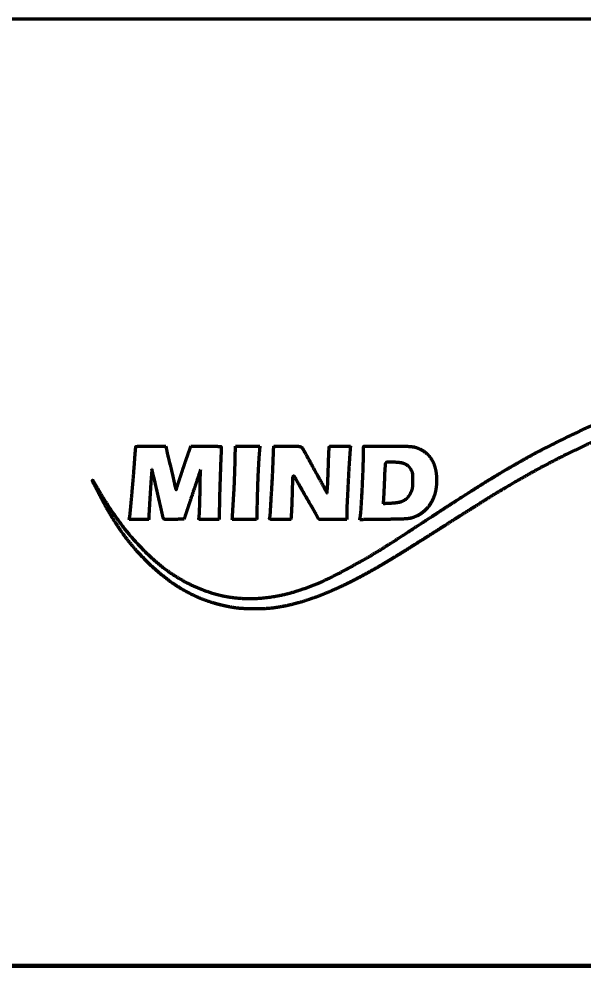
# Model space of a CAD drawing. Header units: inches. Extents: x -3077 to 7201, y 316 to 5463.
# Drawn here: x 3198 to 3266.6, y 2297.8 to 2412.9 of the extents above; entities that cross this region are included whole.
import ezdxf

# ---------------------------------------------------------------- set-up
doc = ezdxf.new("R2010")
doc.units = ezdxf.units.IN

msp = doc.modelspace()

# ---------------------------------------------------------------- linework, layer by layer
at = {"linetype": 'Continuous', "lineweight": 70}
for p, q in [((3048.85, 2412.86), (3482.85, 2412.86)), ((2990.85, 2297.76), (3540.85, 2297.76)), ((2991.35, 2297.86), (3540.35, 2297.86))]:
    msp.add_line(p, q, dxfattribs=at)
for points, weights, degree, knots in [([(3326.51, 2365.9), (3326.45, 2365.91), (3326.39, 2365.92), (3326.07, 2365.99), (3325.81, 2366.05), (3324.81, 2366.22), (3324.07, 2366.34), (3322.59, 2366.58), (3321.84, 2366.71), (3320.53, 2366.91), (3319.97, 2367), (3317.62, 2367.34), (3315.83, 2367.56), (3312.28, 2367.94), (3310.53, 2368.09), (3307.1, 2368.3), (3305.43, 2368.37), (3302.19, 2368.43), (3300.63, 2368.42), (3296.84, 2368.28), (3294.62, 2368.14), (3290.36, 2367.73), (3288.33, 2367.46), (3284.34, 2366.78), (3282.4, 2366.37), (3278.5, 2365.38), (3276.55, 2364.81), (3273.76, 2363.88), (3272.9, 2363.58), (3271.23, 2362.96), (3270.42, 2362.64), (3268.8, 2361.97), (3267.99, 2361.61), (3266.32, 2360.85), (3265.46, 2360.43), (3263.5, 2359.46), (3262.41, 2358.9), (3260.28, 2357.76), (3259.24, 2357.17), (3256.98, 2355.85), (3255.75, 2355.11), (3252.81, 2353.27), (3251.09, 2352.18), (3248.01, 2350.22), (3246.65, 2349.36), (3244.43, 2347.96), (3243.56, 2347.43), (3242, 2346.49), (3241.32, 2346.1), (3239.95, 2345.33), (3239.27, 2344.97), (3237.75, 2344.18), (3236.9, 2343.78), (3235.24, 2343.05), (3234.43, 2342.73), (3232.84, 2342.18), (3232.06, 2341.94), (3230.55, 2341.55), (3229.81, 2341.41), (3228.69, 2341.24), (3228.31, 2341.21), (3227.47, 2341.16), (3227.01, 2341.15), (3226.09, 2341.15), (3225.63, 2341.17), (3224.82, 2341.21), (3224.46, 2341.25), (3223.12, 2341.46), (3222.15, 2341.69), (3221.19, 2342), (3220.26, 2342.31), (3219.36, 2342.69), (3218.49, 2343.15), (3217.6, 2343.62), (3216.76, 2344.16), (3215.1, 2345.42), (3214.28, 2346.13), (3213.09, 2347.32), (3212.67, 2347.77), (3211.88, 2348.64), (3211.52, 2349.08), (3210.81, 2349.99), (3210.47, 2350.46), (3209.78, 2351.5), (3209.42, 2352.05), (3208.88, 2352.95), (3208.68, 2353.29), (3208.23, 2354.12), (3207.97, 2354.61), (3207.44, 2355.63), (3207.16, 2356.17), (3206.89, 2356.7), (3206.87, 2356.74), (3206.88, 2356.78), (3206.9, 2356.8), (3206.91, 2356.81), (3206.92, 2356.81), (3206.93, 2356.8), (3206.98, 2356.71), (3207.04, 2356.62), (3207.15, 2356.43), (3207.22, 2356.33), (3207.35, 2356.1), (3207.42, 2355.97), (3208.15, 2354.68), (3208.87, 2353.54), (3210.37, 2351.4), (3211.16, 2350.4), (3212.8, 2348.57), (3213.64, 2347.74), (3215.34, 2346.25), (3216.21, 2345.61), (3217.58, 2344.76), (3218.04, 2344.5), (3219, 2344.02), (3219.49, 2343.8), (3220.48, 2343.4), (3220.98, 2343.22), (3221.95, 2342.93), (3222.43, 2342.81), (3222.91, 2342.71), (3224.27, 2342.45), (3225.65, 2342.36), (3227.03, 2342.45), (3228.47, 2342.54), (3229.88, 2342.79), (3231.26, 2343.2), (3232.9, 2343.68), (3234.48, 2344.3), (3237.96, 2346.06), (3239.87, 2347.12), (3242.09, 2348.48), (3242.43, 2348.7), (3243.19, 2349.18), (3243.6, 2349.44), (3244.63, 2350.11), (3245.25, 2350.52), (3247.07, 2351.7), (3248.26, 2352.48), (3250.51, 2353.95), (3251.58, 2354.64), (3253.53, 2355.88), (3254.41, 2356.44), (3256.11, 2357.48), (3256.93, 2357.96), (3258.57, 2358.92), (3259.41, 2359.39), (3260.77, 2360.14), (3261.31, 2360.42), (3262.56, 2361.06), (3263.29, 2361.42), (3264.73, 2362.13), (3265.45, 2362.48), (3266.69, 2363.06), (3267.22, 2363.3), (3269.94, 2364.46), (3272.18, 2365.29), (3276.72, 2366.73), (3279.01, 2367.34), (3283.7, 2368.35), (3286.09, 2368.75), (3291.05, 2369.35), (3293.6, 2369.55), (3296.77, 2369.68), (3297.37, 2369.69), (3298.92, 2369.68), (3299.87, 2369.66), (3301.77, 2369.62), (3302.73, 2369.59), (3304.37, 2369.53), (3305.06, 2369.5), (3305.74, 2369.45)], [0.500028842012, 0.500028842012, 0.500028842012, 0.49990993454, 0.49990993454, 0.500028206926, 0.500028206926, 0.500027327896, 0.500027327896, 0.500020306907, 0.500020306907, 0.49996674968, 0.49996674968, 0.499954897266, 0.499954897266, 0.499947872216, 0.499947872216, 0.499905551037, 0.499905551037, 0.499883055807, 0.499883055807, 0.499792231719, 0.499792231719, 0.499773940632, 0.499773940632, 0.499803958143, 0.499803958143, 0.499983511469, 0.499983511469, 0.499967570397, 0.499967570397, 0.499969836855, 0.499969836855, 0.49999224639, 0.49999224639, 0.499982937989, 0.499982937989, 0.499973806451, 0.499973806451, 0.499996723387, 0.499996723387, 0.500024715037, 0.500024715037, 0.500027453769, 0.500027453769, 0.500010452456, 0.500010452456, 0.499988344513, 0.499988344513, 0.499984734416, 0.499984734416, 0.499859741035, 0.499859741035, 0.499772165641, 0.499772165641, 0.499731419008, 0.499731419008, 0.499559423038, 0.499559423038, 0.499666780446, 0.499666780446, 0.499918789299, 0.499918789299, 0.499918892039, 0.499918892039, 0.499564850303, 0.499564850303, 0.498972995834, 0.498972995834, 0.500028842012, 0.498832867725, 0.498832867725, 0.500028842012, 0.498906283356, 0.498906283356, 0.499287120527, 0.499287120527, 0.499893163609, 0.499893163609, 0.499822434289, 0.499822434289, 0.499836242554, 0.499836242554, 0.499934379805, 0.499934379805, 0.499935455777, 0.499935455777, 0.500016243918, 0.500016243918, 0.500028611503, 0.500028611503, 0.500028842012, 0.435794288113, 0.435794288113, 0.500028842012, 0.374186246908, 0.374186246908, 0.500028842012, 0.500027229907, 0.500027229907, 0.500003945292, 0.500003945292, 0.500020163182, 0.500020163182, 0.499624081461, 0.499624081461, 0.499467725914, 0.499467725914, 0.499381762254, 0.499381762254, 0.498914889926, 0.498914889926, 0.499697758003, 0.499697758003, 0.499738051905, 0.499738051905, 0.499725706688, 0.499725706688, 0.499560729865, 0.499560729865, 0.500028842012, 0.49736967995, 0.49736967995, 0.500028842012, 0.497925029837, 0.497925029837, 0.500028842012, 0.498691632887, 0.498691632887, 0.499724398278, 0.499724398278, 0.500020473069, 0.500020473069, 0.500025999044, 0.500025999044, 0.500028065808, 0.500028065808, 0.500028820171, 0.500028820171, 0.500023637462, 0.500023637462, 0.500012762859, 0.500012762859, 0.500008128477, 0.500008128477, 0.500009221042, 0.500009221042, 0.499979547613, 0.499979547613, 0.500019764212, 0.500019764212, 0.500019920975, 0.500019920975, 0.499967173544, 0.499967173544, 0.499663762533, 0.499663762533, 0.499645871572, 0.499645871572, 0.499666159219, 0.499666159219, 0.499766988665, 0.499766988665, 0.499932337733, 0.499932337733, 0.500021256909, 0.500021256909, 0.500020660968, 0.500020660968, 0.499971666204, 0.499971666204, 0.500028842012], 3, [0, 0, 0, 0, 0.000858, 0.000858, 0.004871, 0.004871, 0.015909, 0.015909, 0.027164, 0.027164, 0.035539, 0.035539, 0.062379, 0.062379, 0.088446, 0.088446, 0.113283, 0.113283, 0.136431, 0.136431, 0.169412, 0.169412, 0.199818, 0.199818, 0.229241, 0.229241, 0.259272, 0.259272, 0.27279, 0.27279, 0.285643, 0.285643, 0.298702, 0.298702, 0.312844, 0.312844, 0.330996, 0.330996, 0.348605, 0.348605, 0.369756, 0.369756, 0.399898, 0.399898, 0.423682, 0.423682, 0.438788, 0.438788, 0.450448, 0.450448, 0.461942, 0.461942, 0.475773, 0.475773, 0.488668, 0.488668, 0.500645, 0.500645, 0.511735, 0.511735, 0.517321, 0.517321, 0.524148, 0.524148, 0.530887, 0.530887, 0.536162, 0.536162, 0.550852, 0.550852, 0.550852, 0.565207, 0.565207, 0.565207, 0.579922, 0.579922, 0.595663, 0.595663, 0.604555, 0.604555, 0.612842, 0.612842, 0.621358, 0.621358, 0.63095, 0.63095, 0.636663, 0.636663, 0.644732, 0.644732, 0.653504, 0.653504, 0.653504, 0.654001, 0.654001, 0.654001, 0.654094, 0.654094, 0.654094, 0.655086, 0.655086, 0.656243, 0.656243, 0.657623, 0.657623, 0.670374, 0.670374, 0.682437, 0.682437, 0.693641, 0.693641, 0.703853, 0.703853, 0.708852, 0.708852, 0.713958, 0.713958, 0.718939, 0.718939, 0.723569, 0.723569, 0.723569, 0.736538, 0.736538, 0.736538, 0.749961, 0.749961, 0.749961, 0.765836, 0.765836, 0.786217, 0.786217, 0.790004, 0.790004, 0.794547, 0.794547, 0.80146, 0.80146, 0.814708, 0.814708, 0.826489, 0.826489, 0.836231, 0.836231, 0.845042, 0.845042, 0.853933, 0.853933, 0.859558, 0.859558, 0.867067, 0.867067, 0.874508, 0.874508, 0.879844, 0.879844, 0.902046, 0.902046, 0.924054, 0.924054, 0.946594, 0.946594, 0.970379, 0.970379, 0.975983, 0.975983, 0.984738, 0.984738, 0.993634, 0.993634, 1, 1, 1, 1]), ([(3211.35, 2352.02), (3211.36, 2352.09), (3211.38, 2352.16), (3211.39, 2352.22), (3211.43, 2352.43), (3211.45, 2352.56), (3211.46, 2352.7), (3211.53, 2353.39), (3211.58, 2353.95), (3211.63, 2354.52), (3211.73, 2355.64), (3211.78, 2356.2), (3211.83, 2356.76), (3211.91, 2357.76), (3211.94, 2358.19), (3211.98, 2358.63), (3212.02, 2359.24), (3212.03, 2359.41), (3212.04, 2359.58), (3212.07, 2359.89), (3212.08, 2360.04), (3212.09, 2360.19), (3212.12, 2360.46), (3212.13, 2360.59), (3212.14, 2360.71), (3212.15, 2360.84), (3212.15, 2360.86), (3212.15, 2360.87), (3212.16, 2360.88), (3212.16, 2360.89), (3212.17, 2360.9), (3212.18, 2360.91), (3212.19, 2360.91), (3212.2, 2360.91), (3212.33, 2360.92), (3212.46, 2360.92), (3212.59, 2360.92), (3212.86, 2360.93), (3213.01, 2360.93), (3213.16, 2360.94), (3213.48, 2360.94), (3213.65, 2360.94), (3213.83, 2360.94), (3214.45, 2360.94), (3214.9, 2360.94), (3215.35, 2360.94), (3215.8, 2360.93)], [0.50001550688, 0.50001550688, 0.50001550688, 0.50001550688, 0.499772670414, 0.499691724925, 0.499772670414, 0.500015281082, 0.500015205815, 0.500015281082, 0.500014369816, 0.500013990794, 0.500014369816, 0.500010434662, 0.500008743923, 0.500010434662, 0.500014209183, 0.500013776617, 0.500014209183, 0.500012235118, 0.500011144531, 0.500012235118, 0.500015347263, 0.500015294057, 0.500015347263, 0.50001550688, 0.493310514693, 0.491075517298, 0.493310514693, 0.50001550688, 0.470245625285, 0.460322331419, 0.470245625285, 0.50001550688, 0.500014956664, 0.500014773258, 0.500014956664, 0.500004348695, 0.5000006293, 0.500004348695, 0.500011255257, 0.500009838049, 0.500011255257, 0.50001550688, 0.50001550688, 0.50001550688, 0.50001550688], 4, [0, 0, 0, 0, 0, 0.022755, 0.022755, 0.022755, 0.067055, 0.067055, 0.067055, 0.250447, 0.250447, 0.250447, 0.43383, 0.43383, 0.43383, 0.57604, 0.57604, 0.57604, 0.631674, 0.631674, 0.631674, 0.679303, 0.679303, 0.679303, 0.721083, 0.721083, 0.721083, 0.721083, 0.725152, 0.725152, 0.725152, 0.725152, 0.728785, 0.728785, 0.728785, 0.728785, 0.767569, 0.767569, 0.767569, 0.811991, 0.811991, 0.811991, 0.864231, 0.864231, 0.864231, 1, 1, 1, 1, 1]), ([(3215.94, 2360.22), (3215.96, 2360.14), (3215.97, 2360.06), (3215.99, 2359.98), (3216.03, 2359.8), (3216.05, 2359.71), (3216.08, 2359.61), (3216.12, 2359.42), (3216.15, 2359.33), (3216.17, 2359.24), (3216.21, 2359.06), (3216.23, 2358.99), (3216.25, 2358.91), (3216.3, 2358.74), (3216.32, 2358.66), (3216.35, 2358.57), (3216.4, 2358.35), (3216.43, 2358.22), (3216.46, 2358.1), (3216.52, 2357.82), (3216.56, 2357.68), (3216.59, 2357.54), (3216.65, 2357.26), (3216.68, 2357.12), (3216.71, 2356.98), (3216.77, 2356.72), (3216.79, 2356.59), (3216.82, 2356.47), (3216.87, 2356.25), (3216.9, 2356.15), (3216.92, 2356.05), (3216.97, 2355.88), (3216.99, 2355.8), (3217.01, 2355.73), (3217.04, 2355.65), (3217.04, 2355.65), (3217.04, 2355.65), (3217.05, 2355.65), (3217.06, 2355.65), (3217.06, 2355.65), (3217.07, 2355.68), (3217.08, 2355.7), (3217.09, 2355.73), (3217.12, 2355.84), (3217.16, 2355.94), (3217.19, 2356.04), (3217.26, 2356.24), (3217.29, 2356.36), (3217.33, 2356.47), (3217.41, 2356.71), (3217.45, 2356.84), (3217.49, 2356.97), (3217.58, 2357.24), (3217.63, 2357.39), (3217.68, 2357.54), (3217.79, 2357.87), (3217.84, 2358.04), (3217.9, 2358.22), (3218.02, 2358.57), (3218.08, 2358.75), (3218.14, 2358.92), (3218.25, 2359.24), (3218.3, 2359.39), (3218.35, 2359.53), (3218.51, 2359.99), (3218.62, 2360.31), (3218.73, 2360.63), (3218.84, 2360.95)], [0.50001550688, 0.5, 0.49999483104, 0.5, 0.500009872045, 0.500007993766, 0.500009872045, 0.500009858609, 0.500007975851, 0.500009858609, 0.499998237377, 0.499992480876, 0.499998237377, 0.499983395849, 0.499972692172, 0.499983395849, 0.500012048347, 0.500010895503, 0.500012048347, 0.500012074598, 0.500010930503, 0.500012074598, 0.500011123022, 0.500009661736, 0.500011123022, 0.500003619106, 0.499999656515, 0.500003619106, 0.499972199164, 0.499957763259, 0.499972199164, 0.499992638133, 0.499985015217, 0.499992638133, 0.50001550688, 0.487847922584, 0.50001550688, 0.50001550688, 0.487847922584, 0.50001550688, 0.50000276061, 0.499998511853, 0.50000276061, 0.50001549548, 0.500015491679, 0.50001549548, 0.500015461879, 0.500015446879, 0.500015461879, 0.500015485455, 0.500015478314, 0.500015485455, 0.500014122393, 0.500013660898, 0.500014122393, 0.500015011853, 0.500014846844, 0.500015011853, 0.500015010858, 0.500014845517, 0.500015010858, 0.500014010389, 0.500013511558, 0.500014010389, 0.50001550688, 0.50001550688, 0.50001550688, 0.50001550688], 4, [0, 0, 0, 0, 0, 0.031961, 0.031961, 0.031961, 0.069857, 0.069857, 0.069857, 0.107524, 0.107524, 0.107524, 0.138725, 0.138725, 0.138725, 0.173643, 0.173643, 0.173643, 0.225049, 0.225049, 0.225049, 0.282111, 0.282111, 0.282111, 0.336888, 0.336888, 0.336888, 0.38601, 0.38601, 0.38601, 0.42548, 0.42548, 0.42548, 0.455239, 0.455239, 0.455239, 0.456939, 0.456939, 0.456939, 0.45864, 0.45864, 0.45864, 0.467994, 0.467994, 0.467994, 0.507131, 0.507131, 0.507131, 0.553222, 0.553222, 0.553222, 0.605407, 0.605407, 0.605407, 0.666055, 0.666055, 0.666055, 0.738163, 0.738163, 0.738163, 0.809958, 0.809958, 0.809958, 0.869562, 0.869562, 0.869562, 1, 1, 1, 1, 1]), ([(3218.84, 2360.95), (3219.29, 2360.95), (3219.74, 2360.94), (3220.2, 2360.94), (3220.82, 2360.94), (3221, 2360.94), (3221.17, 2360.94), (3221.49, 2360.93), (3221.64, 2360.93), (3221.79, 2360.92), (3222.07, 2360.92), (3222.2, 2360.91), (3222.33, 2360.91), (3222.46, 2360.9), (3222.47, 2360.9), (3222.48, 2360.9), (3222.49, 2360.89), (3222.5, 2360.88), (3222.51, 2360.88), (3222.52, 2360.86), (3222.52, 2360.85), (3222.52, 2360.84), (3222.52, 2360.71), (3222.52, 2360.58), (3222.51, 2360.45), (3222.51, 2360.17), (3222.5, 2360.02), (3222.5, 2359.87), (3222.49, 2359.55), (3222.48, 2359.38), (3222.47, 2359.2), (3222.45, 2358.81), (3222.44, 2358.59), (3222.44, 2358.37), (3222.42, 2357.86), (3222.41, 2357.57), (3222.4, 2357.28), (3222.38, 2356.68), (3222.37, 2356.37), (3222.36, 2356.06), (3222.34, 2355.47), (3222.33, 2355.18), (3222.33, 2354.9), (3222.31, 2353.97), (3222.29, 2353.32), (3222.28, 2352.67), (3222.26, 2352.02)], [0.50001550688, 0.50001550688, 0.50001550688, 0.50001550688, 0.500012471157, 0.500011459249, 0.500012471157, 0.500007713408, 0.500005115584, 0.500007713408, 0.500015113484, 0.500014982352, 0.500015113484, 0.50001550688, 0.482556149882, 0.476736364216, 0.482556149882, 0.50001550688, 0.480162354565, 0.473544637126, 0.480162354565, 0.50001550688, 0.500015069755, 0.500014924046, 0.500015069755, 0.500006878904, 0.500004002912, 0.500006878904, 0.500012160515, 0.500011045059, 0.500012160515, 0.500011982284, 0.500010807418, 0.500011982284, 0.500014847909, 0.500014628252, 0.500014847909, 0.500014861613, 0.500014646524, 0.500014861613, 0.500014371323, 0.500013992804, 0.500014371323, 0.50001550688, 0.50001550688, 0.50001550688, 0.50001550688], 4, [0, 0, 0, 0, 0, 0.151965, 0.151965, 0.151965, 0.210513, 0.210513, 0.210513, 0.260484, 0.260484, 0.260484, 0.304194, 0.304194, 0.304194, 0.304194, 0.308324, 0.308324, 0.308324, 0.308324, 0.312269, 0.312269, 0.312269, 0.312269, 0.35276, 0.35276, 0.35276, 0.399074, 0.399074, 0.399074, 0.453375, 0.453375, 0.453375, 0.521631, 0.521631, 0.521631, 0.61251, 0.61251, 0.61251, 0.709195, 0.709195, 0.709195, 0.797165, 0.797165, 0.797165, 1, 1, 1, 1, 1]), ([(3223.87, 2352.02), (3223.89, 2352.35), (3223.91, 2352.68), (3223.94, 2353.17), (3223.95, 2353.32), (3223.97, 2353.68), (3223.98, 2353.88), (3224.01, 2354.28), (3224.02, 2354.49), (3224.04, 2354.87), (3224.06, 2355.05), (3224.08, 2355.44), (3224.09, 2355.65), (3224.12, 2356.16), (3224.13, 2356.46), (3224.15, 2357.09), (3224.17, 2357.42), (3224.19, 2358.07), (3224.2, 2358.39), (3224.22, 2359.45), (3224.24, 2360.2), (3224.26, 2360.95)], [0.500008148684, 0.500008148684, 0.500008148684, 0.500007937368, 0.500007937368, 0.50000809679, 0.50000809679, 0.500008097531, 0.500008097531, 0.500008038792, 0.500008038792, 0.499992583312, 0.499992583312, 0.500006311593, 0.500006311593, 0.500006335859, 0.500006335859, 0.500005719133, 0.500005719133, 0.500008148684, 0.500008148684, 0.500008148684], 3, [0, 0, 0, 0, 0.111452, 0.111452, 0.163949, 0.163949, 0.230581, 0.230581, 0.299685, 0.299685, 0.360491, 0.360491, 0.430302, 0.430302, 0.53136, 0.53136, 0.642838, 0.642838, 0.749012, 0.749012, 1, 1, 1, 1]), ([(3230.99, 2352.02), (3230.55, 2352.02), (3230.12, 2352.02), (3229.41, 2352.02), (3229.15, 2352.02), (3228.78, 2352.02), (3228.68, 2352.03), (3228.58, 2352.04), (3228.53, 2352.05), (3228.48, 2352.06), (3228.44, 2352.09), (3228.41, 2352.1), (3228.4, 2352.13), (3228.41, 2352.17), (3228.45, 2352.3), (3228.47, 2352.44), (3228.48, 2352.58), (3228.53, 2353.31), (3228.57, 2354.04), (3228.66, 2355.56), (3228.71, 2356.35), (3228.79, 2357.93), (3228.82, 2358.72), (3228.87, 2359.99), (3228.89, 2360.47), (3228.91, 2360.95)], [0.500367394724, 0.500367394724, 0.500367394724, 0.500363972079, 0.500363972079, 0.499888988543, 0.499888988543, 0.500367394724, 0.49345985879, 0.49345985879, 0.500367394724, 0.430424583385, 0.430424583385, 0.500367394724, 0.498569165342, 0.498569165342, 0.500367394724, 0.500366773452, 0.500366773452, 0.50036295045, 0.50036295045, 0.500362815127, 0.500362815127, 0.500367394724, 0.500367394724, 0.500367394724], 3, [0, 0, 0, 0, 0.130089, 0.130089, 0.208912, 0.208912, 0.239506, 0.239506, 0.239506, 0.253573, 0.253573, 0.253573, 0.262089, 0.262089, 0.262089, 0.297195, 0.297195, 0.297195, 0.481459, 0.481459, 0.68083, 0.68083, 0.879204, 0.879204, 1, 1, 1, 1]), ([(3228.91, 2360.95), (3229.46, 2360.94), (3230.01, 2360.94), (3230.93, 2360.94), (3231.29, 2360.93), (3231.78, 2360.93), (3231.9, 2360.92), (3232.02, 2360.91), (3232.09, 2360.9), (3232.16, 2360.88), (3232.22, 2360.85), (3232.27, 2360.82), (3232.32, 2360.78), (3232.36, 2360.73)], [0.500367394724, 0.500367394724, 0.500367394724, 0.500365538551, 0.500365538551, 0.4998991069, 0.4998991069, 0.500367394724, 0.495198117227, 0.495198117227, 0.500367394724, 0.490496433124, 0.490496433124, 0.500367394724], 3, [0, 0, 0, 0, 0.472076, 0.472076, 0.783943, 0.783943, 0.889803, 0.889803, 0.889803, 0.948312, 0.948312, 0.948312, 1, 1, 1, 1]), ([(3232.36, 2360.73), (3232.42, 2360.63), (3232.48, 2360.54), (3232.93, 2359.73), (3233.32, 2359.02), (3234.08, 2357.64), (3234.45, 2356.97), (3234.95, 2356.05), (3235.08, 2355.8), (3235.27, 2355.43), (3235.32, 2355.32), (3235.38, 2355.21)], [0.500367394724, 0.499877535092, 0.499877535092, 0.500367348226, 0.500367348226, 0.500367091651, 0.500367091651, 0.500320132776, 0.500320132776, 0.500367394724, 0.500367394724, 0.500367394724], 3, [0, 0, 0, 0, 0.05376, 0.05376, 0.441542, 0.441542, 0.803944, 0.803944, 0.94128, 0.94128, 1, 1, 1, 1]), ([(3235.38, 2355.21), (3235.4, 2355.42), (3235.41, 2355.63), (3235.44, 2355.95), (3235.45, 2356.07), (3235.47, 2356.38), (3235.47, 2356.59), (3235.49, 2357.02), (3235.5, 2357.25), (3235.52, 2357.72), (3235.53, 2357.96), (3235.54, 2358.43), (3235.55, 2358.66), (3235.56, 2359.12), (3235.57, 2359.35), (3235.59, 2359.76), (3235.59, 2359.95), (3235.61, 2360.24), (3235.61, 2360.34), (3235.64, 2360.61), (3235.65, 2360.78), (3235.67, 2360.95)], [0.500367394724, 0.500367394724, 0.500367394724, 0.500316599242, 0.500316599242, 0.500365029203, 0.500365029203, 0.500364818693, 0.500364818693, 0.500365046758, 0.500365046758, 0.500365760712, 0.500365760712, 0.500365302234, 0.500365302234, 0.500365658942, 0.500365658942, 0.500303940158, 0.500303940158, 0.500367394724, 0.500367394724, 0.500367394724], 3, [0, 0, 0, 0, 0.109387, 0.109387, 0.170158, 0.170158, 0.275301, 0.275301, 0.397053, 0.397053, 0.520694, 0.520694, 0.642819, 0.642819, 0.760015, 0.760015, 0.85964, 0.85964, 0.911319, 0.911319, 1, 1, 1, 1]), ([(3238.22, 2360.95), (3238.2, 2360.69), (3238.18, 2360.44), (3238.12, 2359.62), (3238.08, 2359.05), (3238, 2357.69), (3237.96, 2356.89), (3237.88, 2355.31), (3237.84, 2354.52), (3237.78, 2353.43), (3237.78, 2353.14), (3237.77, 2352.57), (3237.77, 2352.29), (3237.77, 2352.02)], [0.500367394724, 0.500367394724, 0.500367394724, 0.500358067926, 0.500358067926, 0.500366133384, 0.500366133384, 0.500366825123, 0.500366825123, 0.500274339556, 0.500274339556, 0.500367394724, 0.500367394724, 0.500367394724], 3, [0, 0, 0, 0, 0.085418, 0.085418, 0.27534, 0.27534, 0.543421, 0.543421, 0.8084, 0.8084, 0.907731, 0.907731, 1, 1, 1, 1]), ([(3239.36, 2352), (3239.38, 2352.11), (3239.4, 2352.22), (3239.47, 2352.67), (3239.5, 2353.01), (3239.57, 2354.17), (3239.62, 2354.99), (3239.7, 2356.64), (3239.74, 2357.47), (3239.79, 2358.86), (3239.8, 2359.42), (3239.8, 2360.1), (3239.81, 2360.21), (3239.81, 2360.42), (3239.81, 2360.52), (3239.82, 2360.71), (3239.82, 2360.79), (3239.83, 2360.88), (3239.83, 2360.89), (3239.83, 2360.9), (3239.84, 2360.91), (3239.85, 2360.92), (3239.86, 2360.92), (3239.87, 2360.93), (3240.16, 2360.93), (3240.44, 2360.93), (3241.03, 2360.94), (3241.35, 2360.94), (3242.04, 2360.94), (3242.41, 2360.94), (3243.31, 2360.94), (3243.84, 2360.94), (3244.66, 2360.93), (3244.94, 2360.93), (3245.41, 2360.91), (3245.59, 2360.89), (3245.77, 2360.87), (3245.9, 2360.86), (3246.02, 2360.84), (3246.13, 2360.8)], [0.503464115848, 0.503464115848, 0.503464115848, 0.503110179981, 0.503110179981, 0.503460496508, 0.503460496508, 0.503457652365, 0.503457652365, 0.503402680396, 0.503402680396, 0.503454960814, 0.503454960814, 0.503441503408, 0.503441503408, 0.503461728097, 0.503461728097, 0.503464115848, 0.480665740791, 0.480665740791, 0.503464115848, 0.478775294308, 0.478775294308, 0.503464115848, 0.503464089531, 0.503464089531, 0.503461785979, 0.503461785979, 0.503463246505, 0.503463246505, 0.503462408085, 0.503462408085, 0.503414240089, 0.503414240089, 0.503305674011, 0.503305674011, 0.503464115848, 0.501854451745, 0.501854451745, 0.503464115848], 3, [0, 0, 0, 0, 0.02245, 0.02245, 0.093076, 0.093076, 0.261031, 0.261031, 0.430809, 0.430809, 0.545614, 0.545614, 0.569216, 0.569216, 0.589494, 0.589494, 0.606953, 0.606953, 0.606953, 0.609367, 0.609367, 0.609367, 0.611794, 0.611794, 0.611794, 0.664092, 0.664092, 0.72269, 0.72269, 0.791858, 0.791858, 0.890178, 0.890178, 0.943587, 0.943587, 0.977436, 0.977436, 0.977436, 1, 1, 1, 1]), ([(3246.13, 2360.8), (3246.52, 2360.68), (3246.89, 2360.5), (3247.22, 2360.25), (3247.54, 2360.02), (3247.82, 2359.73), (3248.03, 2359.39), (3248.26, 2359.04), (3248.43, 2358.65), (3248.52, 2358.24), (3248.63, 2357.77), (3248.69, 2357.3), (3248.69, 2356.82), (3248.69, 2356.29), (3248.63, 2355.76), (3248.5, 2355.25), (3248.38, 2354.77), (3248.18, 2354.32), (3247.92, 2353.91), (3247.68, 2353.52), (3247.37, 2353.18), (3247, 2352.9), (3246.64, 2352.61), (3246.23, 2352.39), (3245.79, 2352.25), (3245.66, 2352.2), (3245.52, 2352.17), (3245.22, 2352.12), (3245.05, 2352.1), (3244.62, 2352.08), (3244.35, 2352.07), (3243.49, 2352.05), (3242.9, 2352.04), (3241.33, 2352.03), (3240.35, 2352.01), (3239.36, 2352)], [0.503464115848, 0.498845294717, 0.498845294717, 0.503464115848, 0.497801952855, 0.497801952855, 0.503464115848, 0.498684125974, 0.498684125974, 0.503464115848, 0.501180958369, 0.501180958369, 0.503464115848, 0.500937498586, 0.500937498586, 0.503464115848, 0.499197330346, 0.499197330346, 0.503464115848, 0.498524810632, 0.498524810632, 0.503464115848, 0.49858748515, 0.49858748515, 0.503464115848, 0.502336920227, 0.502336920227, 0.503071019577, 0.503071019577, 0.503385012339, 0.503385012339, 0.503462937324, 0.503462937324, 0.503464115848, 0.503464115848, 0.503464115848], 3, [0, 0, 0, 0, 0.073863, 0.073863, 0.073863, 0.144523, 0.144523, 0.144523, 0.218952, 0.218952, 0.218952, 0.302615, 0.302615, 0.302615, 0.395337, 0.395337, 0.395337, 0.479698, 0.479698, 0.479698, 0.558669, 0.558669, 0.558669, 0.637037, 0.637037, 0.637037, 0.66074, 0.66074, 0.689002, 0.689002, 0.734403, 0.734403, 0.833897, 0.833897, 1, 1, 1, 1]), ([(3227.16, 2360.27), (3227.12, 2359.83), (3227.09, 2359.39), (3227.04, 2358.49), (3227.01, 2358.03), (3226.97, 2357.08), (3226.95, 2356.59), (3226.92, 2355.55), (3226.9, 2355.01), (3226.87, 2353.65), (3226.85, 2352.84), (3226.83, 2352.02)], [0.500008148684, 0.499997283772, 0.499997283772, 0.499999623471, 0.499999623471, 0.500000800379, 0.500000800379, 0.500003948576, 0.500003948576, 0.500008148684, 0.500008148684, 0.500008148684], 3, [0, 0, 0, 0, 0.160372, 0.160372, 0.327355, 0.327355, 0.506291, 0.506291, 0.702758, 0.702758, 1, 1, 1, 1]), ([(3242.53, 2358.9), (3242.55, 2358.94), (3242.58, 2358.97), (3242.61, 2358.99), (3242.66, 2359.01), (3242.7, 2359.03), (3242.75, 2359.03), (3242.83, 2359.04), (3242.91, 2359.05), (3243.16, 2359.04), (3243.34, 2359.03), (3243.78, 2359.01), (3244.04, 2358.99), (3244.29, 2358.96), (3244.47, 2358.93), (3244.65, 2358.88), (3244.81, 2358.81), (3244.96, 2358.75), (3245.09, 2358.66), (3245.2, 2358.55), (3245.32, 2358.44), (3245.43, 2358.3), (3245.52, 2358.16), (3245.57, 2358.07), (3245.62, 2357.98), (3245.66, 2357.88), (3245.7, 2357.81), (3245.72, 2357.74), (3245.74, 2357.66), (3245.75, 2357.57), (3245.76, 2357.47), (3245.77, 2357.17), (3245.77, 2356.97), (3245.77, 2356.57), (3245.77, 2356.38), (3245.76, 2356.08), (3245.75, 2355.97), (3245.73, 2355.87), (3245.72, 2355.78), (3245.7, 2355.7), (3245.67, 2355.61), (3245.64, 2355.51), (3245.6, 2355.41), (3245.55, 2355.32), (3245.45, 2355.1), (3245.32, 2354.89), (3245.17, 2354.7), (3245.04, 2354.54), (3244.88, 2354.41), (3244.71, 2354.31), (3244.51, 2354.2), (3244.3, 2354.13), (3244.08, 2354.09), (3243.77, 2354.03), (3243.47, 2354), (3242.85, 2353.97), (3242.54, 2353.95), (3242.23, 2353.94)], [0.504680765012, 0.490132908963, 0.490132908963, 0.504680765012, 0.498575014725, 0.498575014725, 0.504680765012, 0.503782583665, 0.503782583665, 0.504669097738, 0.504669097738, 0.504265686209, 0.504265686209, 0.504680765012, 0.501638000327, 0.501638000327, 0.504680765012, 0.499583026487, 0.499583026487, 0.504680765012, 0.501747568531, 0.501747568531, 0.504680765012, 0.50418529738, 0.50418529738, 0.504680765012, 0.501852899933, 0.501852899933, 0.504680765012, 0.503618672798, 0.503618672798, 0.504661849299, 0.504661849299, 0.50465306587, 0.50465306587, 0.504018633086, 0.504018633086, 0.504680765012, 0.503237185209, 0.503237185209, 0.504680765012, 0.504214476066, 0.504214476066, 0.504680765012, 0.502423607365, 0.502423607365, 0.504680765012, 0.498382486798, 0.498382486798, 0.504680765012, 0.500096521958, 0.500096521958, 0.504680765012, 0.503951377967, 0.503951377967, 0.504680765012, 0.504680765012, 0.504680765012], 3, [0, 0, 0, 0, 0.011188, 0.011188, 0.011188, 0.024416, 0.024416, 0.024416, 0.047275, 0.047275, 0.098931, 0.098931, 0.172725, 0.172725, 0.172725, 0.225244, 0.225244, 0.225244, 0.270169, 0.270169, 0.270169, 0.319848, 0.319848, 0.319848, 0.350518, 0.350518, 0.350518, 0.373356, 0.373356, 0.373356, 0.402041, 0.402041, 0.462624, 0.462624, 0.519325, 0.519325, 0.551419, 0.551419, 0.551419, 0.577524, 0.577524, 0.577524, 0.609171, 0.609171, 0.609171, 0.681398, 0.681398, 0.681398, 0.742666, 0.742666, 0.742666, 0.810946, 0.810946, 0.810946, 0.905067, 0.905067, 1, 1, 1, 1]), ([(3242.23, 2353.94), (3242.25, 2354.2), (3242.27, 2354.47), (3242.3, 2354.87), (3242.3, 2355.01), (3242.32, 2355.35), (3242.33, 2355.56), (3242.35, 2356), (3242.36, 2356.23), (3242.38, 2356.69), (3242.39, 2356.91), (3242.4, 2357.35), (3242.41, 2357.56), (3242.43, 2357.95), (3242.44, 2358.14), (3242.47, 2358.48), (3242.48, 2358.63), (3242.5, 2358.79), (3242.5, 2358.83), (3242.51, 2358.87), (3242.53, 2358.9)], [0.504680765012, 0.504680765012, 0.504680765012, 0.504668328966, 0.504668328966, 0.504679576497, 0.504679576497, 0.504679576497, 0.504679576497, 0.504679330646, 0.504679330646, 0.504667565487, 0.504667565487, 0.504653350061, 0.504653350061, 0.504672169752, 0.504672169752, 0.504680765012, 0.498439744996, 0.498439744996, 0.504680765012], 3, [0, 0, 0, 0, 0.160091, 0.160091, 0.243074, 0.243074, 0.36804, 0.36804, 0.507798, 0.507798, 0.643232, 0.643232, 0.769382, 0.769382, 0.881001, 0.881001, 0.974943, 0.974943, 0.974943, 1, 1, 1, 1]), ([(3214.11, 2358.15), (3214.09, 2357.97), (3214.08, 2357.79), (3214.06, 2357.61), (3214.03, 2357.16), (3214, 2356.89), (3213.99, 2356.62), (3213.94, 2355.92), (3213.91, 2355.49), (3213.89, 2355.07), (3213.83, 2354.2), (3213.81, 2353.76), (3213.78, 2353.32), (3213.75, 2352.76), (3213.74, 2352.63), (3213.74, 2352.5), (3213.74, 2352.29), (3213.74, 2352.2), (3213.74, 2352.11), (3213.74, 2352.02)], [0.50001550688, 0.50001550688, 0.50001550688, 0.50001550688, 0.500007109959, 0.500004310985, 0.500007109959, 0.500014889702, 0.500014683975, 0.500014889702, 0.500015317147, 0.500015253902, 0.500015317147, 0.499917732858, 0.499885141517, 0.499917732858, 0.50001550688, 0.50001550688, 0.50001550688, 0.50001550688], 4, [0, 0, 0, 0, 0, 0.117404, 0.117404, 0.117404, 0.294022, 0.294022, 0.294022, 0.573507, 0.573507, 0.573507, 0.859289, 0.859289, 0.859289, 0.941505, 0.941505, 0.941505, 1, 1, 1, 1, 1]), ([(3218.01, 2352.06), (3217.7, 2352.05), (3217.39, 2352.05), (3217.08, 2352.04), (3216.57, 2352.03), (3216.36, 2352.03), (3216.16, 2352.03), (3215.89, 2352.02), (3215.82, 2352.03), (3215.76, 2352.03), (3215.69, 2352.04), (3215.65, 2352.05), (3215.62, 2352.06), (3215.59, 2352.07), (3215.56, 2352.1), (3215.53, 2352.12), (3215.51, 2352.14), (3215.5, 2352.17), (3215.49, 2352.21), (3215.48, 2352.24), (3215.47, 2352.27), (3215.46, 2352.31), (3215.42, 2352.48), (3215.39, 2352.62), (3215.36, 2352.76), (3215.29, 2353.07), (3215.25, 2353.23), (3215.22, 2353.39), (3215.14, 2353.74), (3215.09, 2353.93), (3215.05, 2354.12), (3214.96, 2354.5), (3214.92, 2354.7), (3214.87, 2354.9), (3214.78, 2355.31), (3214.73, 2355.52), (3214.68, 2355.73), (3214.59, 2356.12), (3214.55, 2356.31), (3214.51, 2356.49), (3214.43, 2356.8), (3214.4, 2356.93), (3214.37, 2357.05), (3214.28, 2357.42), (3214.22, 2357.67), (3214.17, 2357.91), (3214.11, 2358.15)], [0.50001550688, 0.50001550688, 0.50001550688, 0.50001550688, 0.500013249008, 0.500012496384, 0.500013249008, 0.499389444482, 0.499180757016, 0.499389444482, 0.50001550688, 0.490949848618, 0.487927962531, 0.490949848618, 0.50001550688, 0.486530066843, 0.482034920164, 0.486530066843, 0.50001550688, 0.500008805302, 0.500006571442, 0.500008805302, 0.500015500036, 0.500015497754, 0.500015500036, 0.500015481342, 0.500015472829, 0.500015481342, 0.500015494556, 0.500015490447, 0.500015494556, 0.500015273629, 0.500015195878, 0.500015273629, 0.500015320214, 0.500015257992, 0.500015320214, 0.50001531899, 0.50001525636, 0.50001531899, 0.50001368087, 0.5000130722, 0.50001368087, 0.50001550688, 0.50001550688, 0.50001550688, 0.50001550688], 4, [0, 0, 0, 0, 0, 0.146906, 0.146906, 0.146906, 0.243598, 0.243598, 0.243598, 0.275704, 0.275704, 0.275704, 0.275704, 0.292383, 0.292383, 0.292383, 0.292383, 0.307602, 0.307602, 0.307602, 0.307602, 0.323642, 0.323642, 0.323642, 0.388516, 0.388516, 0.388516, 0.465022, 0.465022, 0.465022, 0.551481, 0.551481, 0.551481, 0.644572, 0.644572, 0.644572, 0.741199, 0.741199, 0.741199, 0.827999, 0.827999, 0.827999, 0.886436, 0.886436, 0.886436, 1, 1, 1, 1, 1]), ([(3219.81, 2352.02), (3219.82, 2352.15), (3219.84, 2352.28), (3219.85, 2352.41), (3219.87, 2352.62), (3219.88, 2352.7), (3219.88, 2352.79), (3219.89, 2353.06), (3219.9, 2353.26), (3219.91, 2353.45), (3219.92, 2353.87), (3219.93, 2354.11), (3219.93, 2354.34), (3219.95, 2354.82), (3219.95, 2355.07), (3219.96, 2355.32), (3219.97, 2356.19), (3219.98, 2356.82), (3219.99, 2357.44), (3220.01, 2358.07)], [0.50001550688, 0.50001550688, 0.50001550688, 0.50001550688, 0.499884139068, 0.499840349797, 0.499884139068, 0.500014109049, 0.500013643105, 0.500014109049, 0.500013341542, 0.500012619763, 0.500013341542, 0.500014125719, 0.500013665332, 0.500014125719, 0.50001550688, 0.50001550688, 0.50001550688, 0.50001550688], 4, [0, 0, 0, 0, 0, 0.086637, 0.086637, 0.086637, 0.140995, 0.140995, 0.140995, 0.269154, 0.269154, 0.269154, 0.421882, 0.421882, 0.421882, 0.586528, 0.586528, 0.586528, 1, 1, 1, 1, 1]), ([(3234.39, 2352.02), (3234.33, 2352.14), (3234.27, 2352.26), (3234.17, 2352.45), (3234.14, 2352.52), (3234.02, 2352.72), (3233.95, 2352.85), (3233.79, 2353.13), (3233.7, 2353.29), (3233.52, 2353.6), (3233.42, 2353.76), (3233.22, 2354.1), (3233.12, 2354.28), (3232.89, 2354.68), (3232.76, 2354.9), (3232.51, 2355.33), (3232.39, 2355.55), (3232.16, 2355.95), (3232.06, 2356.13), (3231.77, 2356.64), (3231.59, 2356.96), (3231.4, 2357.27), (3231.37, 2357.33), (3231.3, 2357.33), (3231.27, 2357.28), (3231.22, 2357.2), (3231.19, 2357.12), (3231.19, 2357.03), (3231.17, 2356.39), (3231.15, 2355.75), (3231.13, 2354.85), (3231.12, 2354.6), (3231.1, 2354.1), (3231.09, 2353.86), (3231.08, 2353.4), (3231.07, 2353.19), (3231.05, 2352.86), (3231.04, 2352.75), (3231.02, 2352.43), (3231, 2352.22), (3230.99, 2352.02)], [0.500367394724, 0.500367394724, 0.500367394724, 0.500292044981, 0.500292044981, 0.500365342213, 0.500365342213, 0.500364919933, 0.500364919933, 0.500365464379, 0.500365464379, 0.500365184843, 0.500365184843, 0.500366642277, 0.500366642277, 0.500366642277, 0.500366642277, 0.500365230742, 0.500365230742, 0.500342846699, 0.500342846699, 0.500367394724, 0.345562892624, 0.345562892624, 0.500367394724, 0.487124616727, 0.487124616727, 0.500367394724, 0.500366232273, 0.500366232273, 0.500365879583, 0.500365879583, 0.500365613451, 0.500365613451, 0.500365822757, 0.500365822757, 0.500324987128, 0.500324987128, 0.500367394724, 0.500367394724, 0.500367394724], 3, [0, 0, 0, 0, 0.041435, 0.041435, 0.065588, 0.065588, 0.112188, 0.112188, 0.167015, 0.167015, 0.224161, 0.224161, 0.288567, 0.288567, 0.36577, 0.36577, 0.443062, 0.443062, 0.507762, 0.507762, 0.621179, 0.621179, 0.621179, 0.635109, 0.635109, 0.635109, 0.653395, 0.653395, 0.653395, 0.786373, 0.786373, 0.838741, 0.838741, 0.889705, 0.889705, 0.933383, 0.933383, 0.957497, 0.957497, 1, 1, 1, 1])]:
    msp.add_rational_spline(points, weights, degree=degree, knots=knots, dxfattribs=at)
for points, degree in [([(3215.8, 2360.93), (3215.83, 2360.76), (3215.87, 2360.58), (3215.91, 2360.4), (3215.94, 2360.22)], 4), ([(3227.21, 2360.95), (3227.19, 2360.72), (3227.18, 2360.49), (3227.16, 2360.27)], 3)]:
    msp.add_open_spline(points, degree=degree, dxfattribs=at)
for points, degree, knots in [([(3224.26, 2360.95), (3224.75, 2360.95), (3225.24, 2360.95), (3226.23, 2360.95), (3226.72, 2360.95), (3227.21, 2360.95)], 3, [0, 0, 0, 0, 0.5, 0.5, 1, 1, 1, 1]), ([(3235.67, 2360.95), (3236.09, 2360.95), (3236.52, 2360.95), (3237.37, 2360.95), (3237.79, 2360.95), (3238.22, 2360.95)], 3, [0, 0, 0, 0, 0.5, 0.5, 1, 1, 1, 1]), ([(3220.01, 2358.07), (3219.76, 2357.32), (3219.51, 2356.57), (3219.26, 2355.82), (3218.76, 2354.31), (3218.51, 2353.56), (3218.26, 2352.81), (3218.01, 2352.06)], 4, [0, 0, 0, 0, 0, 0.5, 0.5, 0.5, 1, 1, 1, 1, 1]), ([(3213.74, 2352.02), (3213.44, 2352.02), (3213.14, 2352.02), (3212.84, 2352.02), (3212.25, 2352.02), (3211.95, 2352.02), (3211.65, 2352.02), (3211.35, 2352.02)], 4, [0, 0, 0, 0, 0, 0.5, 0.5, 0.5, 1, 1, 1, 1, 1]), ([(3222.26, 2352.02), (3221.96, 2352.02), (3221.65, 2352.02), (3221.34, 2352.02), (3220.73, 2352.02), (3220.42, 2352.02), (3220.12, 2352.02), (3219.81, 2352.02)], 4, [0, 0, 0, 0, 0, 0.5, 0.5, 0.5, 1, 1, 1, 1, 1]), ([(3226.83, 2352.02), (3226.34, 2352.02), (3225.84, 2352.02), (3224.86, 2352.02), (3224.36, 2352.02), (3223.87, 2352.02)], 3, [0, 0, 0, 0, 0.5, 0.5, 1, 1, 1, 1]), ([(3237.77, 2352.02), (3237.21, 2352.02), (3236.65, 2352.02), (3235.52, 2352.02), (3234.96, 2352.02), (3234.39, 2352.02)], 3, [0, 0, 0, 0, 0.5, 0.5, 1, 1, 1, 1])]:
    msp.add_open_spline(points, degree=degree, knots=knots, dxfattribs=at)

doc.saveas('drawing.dxf')
